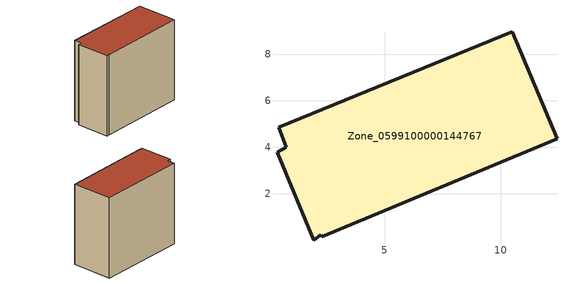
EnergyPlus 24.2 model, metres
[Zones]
Zone_0599100000144767
 floor ground (C_G): 2.29,0.15 2.26,0.24 1.94,0 0.37,3.78 0.78,4.01 0.45,4.85 10.48,8.96 12.41,4.36 z0
 wall outside (C_F): 2.26,0.24 2.29,0.15 12.41,4.36 10.48,8.96 0.45,4.85 0.78,4.01 0.37,3.78 1.94,0 2.26,0.24 z0:9.93
 roof outside (C_R): 1.94,0 2.26,0.24 2.29,0.15 12.41,4.36 10.48,8.96 0.45,4.85 0.78,4.01 0.37,3.78 z9.93
[BUILDING]
Pand.0599100000144767: North Axis=0; Terrain=City; Loads Convergence Tolerance Value=0.04; Temperature Convergence Tolerance Value=0.4; Solar Distribution=FullExterior; Maximum Number of Warmup Days=25; Minimum Number of Warmup Days=1
[Site:Location]
Rotterdam.The.Hague.AP_ZH_NLD Design_Conditions: Latitude=51.96; Longitude=4.45; Time Zone=1; Elevation=-4.5
[SITE:GROUNDTEMPERATURE:BUILDINGSURFACE]
18, 18, 18, 18, 18, 18, 18, 18, 18, 18, 18, 18
[MATERIAL] Thermal Absorptance=0.9; Solar Absorptance=0.7; Visible Absorptance=0.7
Name | Roughness | Thickness | Conductivity | Density | Specific Heat
G.TI.1946 | MediumSmooth | 0.15 | 1 | 540 | 1210
F.TI.1946 | Rough | 0.3 | 0.857143 | 1920 | 840
R.TI.1946 | MediumRough | 0.2 | 0.1 | 1500 | 1000
[CONSTRUCTION]
C_G: G.TI.1946
C_F: F.TI.1946
C_R: R.TI.1946
[ZONE]
Zone_0599100000144767: Type=1; Multiplier=1; Ceiling Height=Autocalculate; Volume=Autocalculate; Floor Area=autocalculate; Part of Total Floor Area=Yes
[ZONEINFILTRATION:DESIGNFLOWRATE]
Infil_Zone_0599100000144767: Zone or ZoneList or Space or SpaceList=Zone_0599100000144767; Schedule=AlwaysOn; Design Flow Rate Calculation Method=Flow/Area; Flow Rate per Floor Area=0.003; Constant Term Coefficient=1; Temperature Term Coefficient=0; Velocity Term Coefficient=0; Velocity Squared Term Coefficient=0
[HVACTEMPLATE:ZONE:IDEALLOADSAIRSYSTEM]
Zone_0599100000144767: Maximum Heating Supply Air Temperature=50; Minimum Cooling Supply Air Temperature=13; Maximum Heating Supply Air Humidity Ratio=0.0156; Minimum Cooling Supply Air Humidity Ratio=0.0077; Heating Limit=NoLimit; Cooling Limit=NoLimit; Dehumidification Control Type=ConstantSensibleHeatRatio; Cooling Sensible Heat Ratio=0.7; Dehumidification Setpoint=60; Humidification Control Type=None; Humidification Setpoint=30; Outdoor Air Method=None; Outdoor Air Flow Rate per Person=0.00944; Outdoor Air Flow Rate per Zone Floor Area=0; Outdoor Air Flow Rate per Zone=0; Demand Controlled Ventilation Type=None; Outdoor Air Economizer Type=NoEconomizer; Heat Recovery Type=None; Sensible Heat Recovery Effectiveness=0.7; Latent Heat Recovery Effectiveness=0.65
[ZONECONTROL:THERMOSTAT]
ThermostatControl_Zone_0599100000144767: Zone or ZoneList=Zone_0599100000144767; Control Type Schedule=DualSetpointControlType; Control 1=Thermostat_Zone_0599100000144767; Temperature Difference Between Cutout And Setpoint=0
[THERMOSTATSETPOINT:DUALSETPOINT]
Thermostat_Zone_0599100000144767: Heating Setpoint Temperature Schedule=HeatingSetpoint_Zone_0599100000144767; Cooling Setpoint Temperature Schedule=CoolingSetpoint_Zone_0599100000144767
[SCHEDULE:COMPACT]
HeatingSetpoint_Zone_0599100000144767: Through: 12/31, For: AllDays, Until: 24:00, 21
CoolingSetpoint_Zone_0599100000144767: Through: 12/31, For: AllDays, Until: 24:00, 24
DualSetpointControlType: Through: 12/31, For: AllDays, Until: 24:00, 4
AlwaysOn: Through: 12/31, For: AllDays, Until: 24:00, 1
